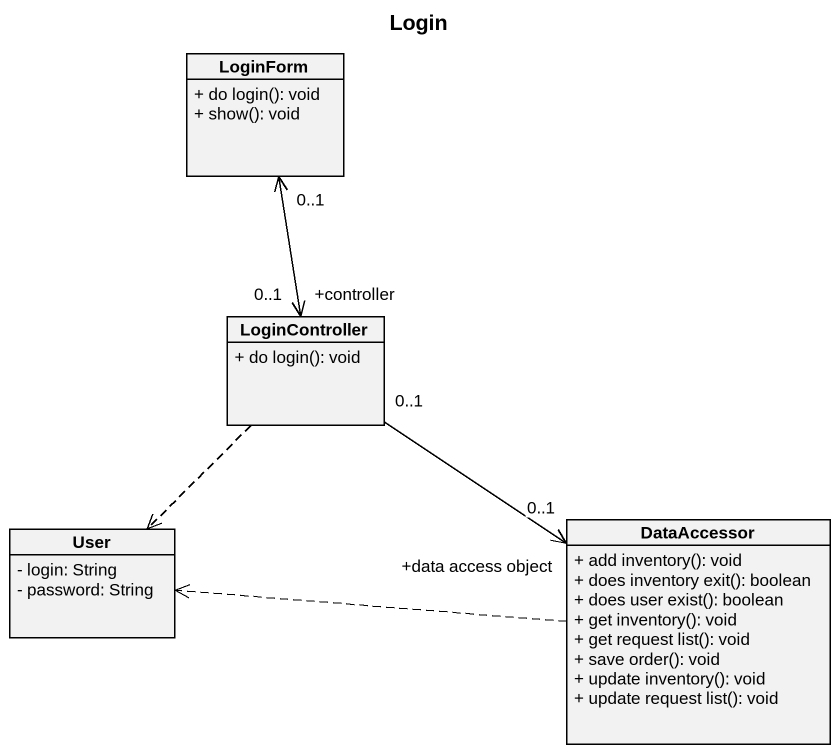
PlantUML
@startuml
title Login
hide circle
hide empty members
skinparam classAttributeIconSize 0
class LoginForm {
  + do login(): void
  + show(): void
}
class LoginController {
  + do login(): void
}
class User {
  - login: String
  - password: String
}
class DataAccessor {
  + add inventory(): void
  + does inventory exit(): boolean
  + does user exist(): boolean
  + get inventory(): void
  + get request list(): void
  + save order(): void
  + update inventory(): void
  + update request list(): void
}
LoginForm "0..1" <--> "+controller\n0..1" LoginController
LoginController ..> User
LoginController "0..1" --> "+data access object\n0..1" DataAccessor
DataAccessor .left.> User
@enduml
